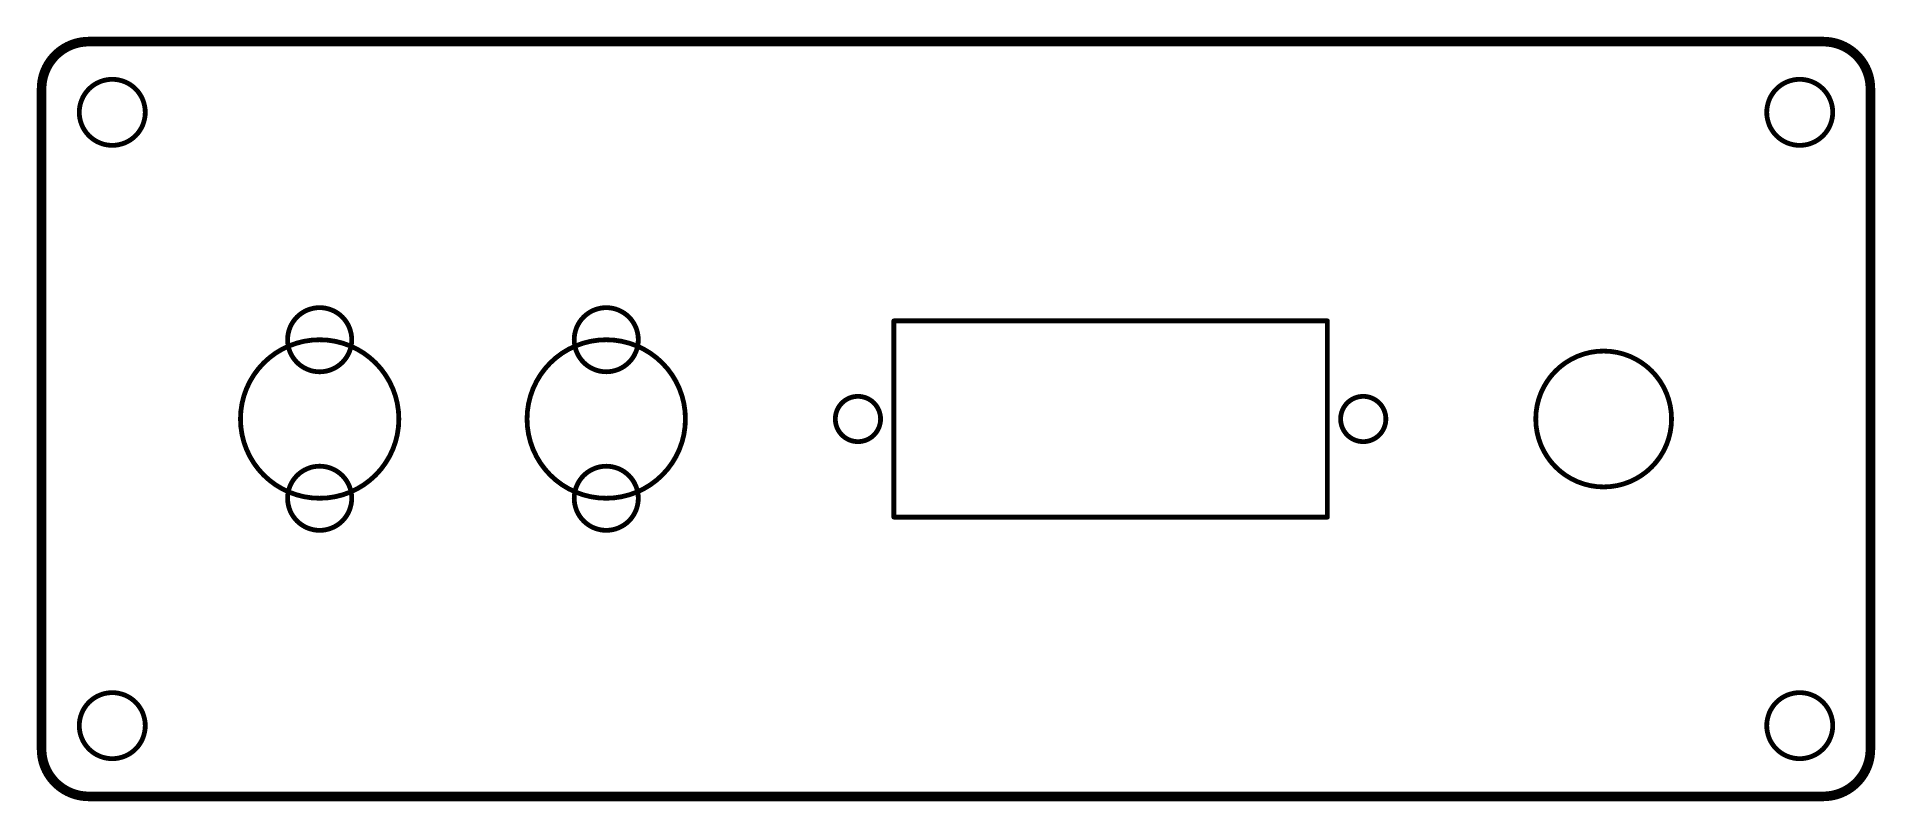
# Model space of a CAD drawing. Header units: millimetres. Extents: x -1.92 to 1.92, y -0.8 to 0.8.
import ezdxf

# ---------------------------------------------------------------- set-up
doc = ezdxf.new("R2010")
doc.units = ezdxf.units.MM
doc.header["$MEASUREMENT"] = 0
doc.layers.add('Mechanical1', color=6, linetype='Continuous')
doc.layers.add('MultiLayer', color=9, linetype='Continuous')

msp = doc.modelspace()

# ---------------------------------------------------------------- linework, layer by layer
at = {"layer": 'Mechanical1', "const_width": 0.02}
for points in [[(-1.9094, 0.689, -0.414214), (-1.811, 0.7874)], [(1.811, 0.7874, -0.414214), (1.9094, 0.689)], [(-1.811, -0.7874, -0.414214), (-1.9094, -0.689)], [(1.9094, -0.689, -0.414214), (1.811, -0.7874)]]:
    msp.add_lwpolyline(points, format="xyb", dxfattribs=at)
at = {"layer": 'Mechanical1'}
for points, const_width in [([(-1.811, 0.7874), (1.811, 0.7874)], 0.02), ([(-1.9094, -0.689), (-1.9094, 0.689)], 0.02), ([(1.9094, -0.689), (1.9094, 0.689)], 0.02), ([(-0.1299, 0.2047), (0.7756, 0.2047)], 0.01), ([(-0.1299, -0.2047), (-0.1299, 0.2047)], 0.01), ([(0.7756, -0.2047), (0.7756, 0.2047)], 0.01), ([(-0.1299, -0.2047), (0.7756, -0.2047)], 0.01), ([(-1.811, -0.7874), (1.811, -0.7874)], 0.02)]:
    msp.add_lwpolyline(points, dxfattribs=dict(at, const_width=const_width))
for points, const_width in [([(-1.816, 0.7874, 1), (-1.806, 0.7874, 1)], 0.01), ([(-1.816, 0.7874, 1), (-1.806, 0.7874, 1)], 0.01), ([(1.806, 0.7874, 1), (1.816, 0.7874, 1)], 0.01), ([(1.806, 0.7874, 1), (1.816, 0.7874, 1)], 0.01), ([(-1.9144, 0.689, 1), (-1.9044, 0.689, 1)], 0.01), ([(-1.9144, 0.689, 1), (-1.9044, 0.689, 1)], 0.01), ([(-1.6929, 0.6398, 1), (-1.8307, 0.6398, 1)], 0.01), ([(1.8307, 0.6398, 1), (1.6929, 0.6398, 1)], 0.01), ([(1.9044, 0.689, 1), (1.9144, 0.689, 1)], 0.01), ([(1.9044, 0.689, 1), (1.9144, 0.689, 1)], 0.01), ([(-1.8332, 0.6398, 1), (-1.8282, 0.6398, 1)], 0.005), ([(-1.6954, 0.6398, 1), (-1.6904, 0.6398, 1)], 0.005), ([(1.6904, 0.6398, 1), (1.6954, 0.6398, 1)], 0.005), ([(1.8282, 0.6398, 1), (1.8332, 0.6398, 1)], 0.005), ([(-1.2618, 0.1654, 1), (-1.3957, 0.1654, 1)], 0.01), ([(-0.6634, 0.1654, 1), (-0.7972, 0.1654, 1)], 0.01), ([(-0.1324, 0.2047, 1), (-0.1274, 0.2047, 1)], 0.005), ([(-0.1324, 0.2047, 1), (-0.1274, 0.2047, 1)], 0.005), ([(0.7731, 0.2047, 1), (0.7781, 0.2047, 1)], 0.005), ([(0.7731, 0.2047, 1), (0.7781, 0.2047, 1)], 0.005), ([(-1.1634, 0, 1), (-1.4941, 0, 1)], 0.01), ([(-1.3982, 0.1654, 1), (-1.3932, 0.1654, 1)], 0.005), ([(-1.2643, 0.1654, 1), (-1.2593, 0.1654, 1)], 0.005), ([(-0.565, 0, 1), (-0.8957, 0, 1)], 0.01), ([(-0.7997, 0.1654, 1), (-0.7947, 0.1654, 1)], 0.005), ([(-0.6659, 0.1654, 1), (-0.6609, 0.1654, 1)], 0.005), ([(1.4941, 0, 1), (1.2106, 0, 1)], 0.01), ([(-0.1575, 0, 1), (-0.252, 0, 1)], 0.01), ([(0.8976, 0, 1), (0.8031, 0, 1)], 0.01), ([(-1.4966, 0, 1), (-1.4916, 0, 1)], 0.005), ([(-1.1659, 0, 1), (-1.1609, 0, 1)], 0.005), ([(-0.8982, 0, 1), (-0.8932, 0, 1)], 0.005), ([(-0.5675, 0, 1), (-0.5625, 0, 1)], 0.005), ([(-0.2545, 0, 1), (-0.2495, 0, 1)], 0.005), ([(-0.16, 0, 1), (-0.155, 0, 1)], 0.005), ([(0.8006, 0, 1), (0.8056, 0, 1)], 0.005), ([(0.8951, 0, 1), (0.9001, 0, 1)], 0.005), ([(1.2081, 0, 1), (1.2131, 0, 1)], 0.005), ([(1.4916, 0, 1), (1.4966, 0, 1)], 0.005), ([(-1.2618, -0.1654, 1), (-1.3957, -0.1654, 1)], 0.01), ([(-0.6634, -0.1654, 1), (-0.7972, -0.1654, 1)], 0.01), ([(-1.3982, -0.1654, 1), (-1.3932, -0.1654, 1)], 0.005), ([(-1.2643, -0.1654, 1), (-1.2593, -0.1654, 1)], 0.005), ([(-0.7997, -0.1654, 1), (-0.7947, -0.1654, 1)], 0.005), ([(-0.6659, -0.1654, 1), (-0.6609, -0.1654, 1)], 0.005), ([(-0.1324, -0.2047, 1), (-0.1274, -0.2047, 1)], 0.005), ([(-0.1324, -0.2047, 1), (-0.1274, -0.2047, 1)], 0.005), ([(0.7731, -0.2047, 1), (0.7781, -0.2047, 1)], 0.005), ([(0.7731, -0.2047, 1), (0.7781, -0.2047, 1)], 0.005), ([(-1.6929, -0.6398, 1), (-1.8307, -0.6398, 1)], 0.01), ([(1.8307, -0.6398, 1), (1.6929, -0.6398, 1)], 0.01), ([(-1.8332, -0.6398, 1), (-1.8282, -0.6398, 1)], 0.005), ([(-1.6954, -0.6398, 1), (-1.6904, -0.6398, 1)], 0.005), ([(1.6904, -0.6398, 1), (1.6954, -0.6398, 1)], 0.005), ([(1.8282, -0.6398, 1), (1.8332, -0.6398, 1)], 0.005), ([(-1.9144, -0.689, 1), (-1.9044, -0.689, 1)], 0.01), ([(-1.9144, -0.689, 1), (-1.9044, -0.689, 1)], 0.01), ([(1.9044, -0.689, 1), (1.9144, -0.689, 1)], 0.01), ([(1.9044, -0.689, 1), (1.9144, -0.689, 1)], 0.01), ([(-1.816, -0.7874, 1), (-1.806, -0.7874, 1)], 0.01), ([(-1.816, -0.7874, 1), (-1.806, -0.7874, 1)], 0.01), ([(1.806, -0.7874, 1), (1.816, -0.7874, 1)], 0.01), ([(1.806, -0.7874, 1), (1.816, -0.7874, 1)], 0.01)]:
    msp.add_lwpolyline(points, format="xyb", close=True, dxfattribs=dict(at, const_width=const_width))
at = {"layer": 'MultiLayer'}
for p, q in [((-1.8153, 0.6837), (-1.8057, 0.6933)), ((-1.8057, 0.6933), (-1.7944, 0.7008)), ((-1.7944, 0.7008), (-1.7819, 0.706)), ((-1.7819, 0.706), (-1.7686, 0.7087)), ((-1.7686, 0.7087), (-1.7618, 0.7087)), ((-1.7618, 0.7087), (-1.755, 0.7087)), ((-1.755, 0.7087), (-1.7417, 0.706)), ((-1.7417, 0.706), (-1.7292, 0.7008)), ((-1.7292, 0.7008), (-1.7179, 0.6933)), ((-1.7179, 0.6933), (-1.7083, 0.6837)), ((1.7179, 0.6933), (1.7083, 0.6837)), ((1.7292, 0.7008), (1.7179, 0.6933)), ((1.7417, 0.706), (1.7292, 0.7008)), ((1.755, 0.7087), (1.7417, 0.706)), ((1.7618, 0.7087), (1.755, 0.7087)), ((1.7686, 0.7087), (1.7618, 0.7087)), ((1.7819, 0.706), (1.7686, 0.7087)), ((1.7944, 0.7008), (1.7819, 0.706)), ((1.8057, 0.6933), (1.7944, 0.7008)), ((1.8153, 0.6837), (1.8057, 0.6933)), ((-1.8307, 0.6465), (-1.8281, 0.6599)), ((-1.8281, 0.6599), (-1.8229, 0.6724)), ((-1.8229, 0.6724), (-1.8153, 0.6837)), ((-1.7083, 0.6837), (-1.7008, 0.6724)), ((-1.7008, 0.6724), (-1.6956, 0.6599)), ((-1.6956, 0.6599), (-1.6929, 0.6465)), ((1.6956, 0.6599), (1.6929, 0.6465)), ((1.7008, 0.6724), (1.6956, 0.6599)), ((1.7083, 0.6837), (1.7008, 0.6724)), ((1.8229, 0.6724), (1.8153, 0.6837)), ((1.8281, 0.6599), (1.8229, 0.6724)), ((1.8307, 0.6465), (1.8281, 0.6599)), ((-1.8307, 0.6398), (-1.8307, 0.6465)), ((-1.8307, 0.633), (-1.8307, 0.6398)), ((-1.8281, 0.6197), (-1.8307, 0.633)), ((-1.8229, 0.6071), (-1.8281, 0.6197)), ((-1.6956, 0.6197), (-1.7008, 0.6071)), ((-1.6929, 0.633), (-1.6956, 0.6197)), ((-1.6929, 0.6465), (-1.6929, 0.6398)), ((-1.6929, 0.6398), (-1.6929, 0.633)), ((1.6929, 0.6465), (1.6929, 0.6398)), ((1.6929, 0.6398), (1.6929, 0.6398)), ((1.6929, 0.6398), (1.6929, 0.633)), ((1.6929, 0.633), (1.6956, 0.6197)), ((1.6956, 0.6197), (1.7008, 0.6071)), ((1.8229, 0.6071), (1.8281, 0.6197)), ((1.8281, 0.6197), (1.8307, 0.633)), ((1.8307, 0.6398), (1.8307, 0.6465)), ((1.8307, 0.633), (1.8307, 0.6398)), ((-1.8153, 0.5958), (-1.8229, 0.6071)), ((-1.8057, 0.5862), (-1.8153, 0.5958)), ((-1.7944, 0.5787), (-1.8057, 0.5862)), ((-1.7819, 0.5735), (-1.7944, 0.5787)), ((-1.7292, 0.5787), (-1.7417, 0.5735)), ((-1.7179, 0.5862), (-1.7292, 0.5787)), ((-1.7083, 0.5958), (-1.7179, 0.5862)), ((-1.7008, 0.6071), (-1.7083, 0.5958)), ((1.7008, 0.6071), (1.7083, 0.5958)), ((1.7083, 0.5958), (1.7179, 0.5862)), ((1.7179, 0.5862), (1.7292, 0.5787)), ((1.7292, 0.5787), (1.7417, 0.5735)), ((1.7819, 0.5735), (1.7944, 0.5787)), ((1.7944, 0.5787), (1.8057, 0.5862)), ((1.8057, 0.5862), (1.8153, 0.5958)), ((1.8153, 0.5958), (1.8229, 0.6071)), ((-1.7686, 0.5709), (-1.7819, 0.5735)), ((-1.7618, 0.5709), (-1.7686, 0.5709)), ((-1.7618, 0.5709), (-1.7618, 0.5709)), ((-1.755, 0.5709), (-1.7618, 0.5709)), ((-1.7417, 0.5735), (-1.755, 0.5709)), ((1.7417, 0.5735), (1.755, 0.5709)), ((1.755, 0.5709), (1.7618, 0.5709)), ((1.7618, 0.5709), (1.7686, 0.5709)), ((1.7686, 0.5709), (1.7819, 0.5735)), ((-1.3483, 0.2297), (-1.3353, 0.2323)), ((-1.3353, 0.2323), (-1.3287, 0.2323)), ((-1.3287, 0.2323), (-1.3221, 0.2323)), ((-1.3221, 0.2323), (-1.3092, 0.2297)), ((-0.7369, 0.2323), (-0.7498, 0.2297)), ((-0.7303, 0.2323), (-0.7369, 0.2323)), ((-0.7237, 0.2323), (-0.7303, 0.2323)), ((-0.7108, 0.2297), (-0.7237, 0.2323)), ((-1.3931, 0.1849), (-1.3881, 0.1971)), ((-1.3881, 0.1971), (-1.3807, 0.208)), ((-1.3807, 0.208), (-1.3714, 0.2173)), ((-1.3714, 0.2173), (-1.3604, 0.2247)), ((-1.3604, 0.2247), (-1.3483, 0.2297)), ((-1.3092, 0.2297), (-1.297, 0.2247)), ((-1.297, 0.2247), (-1.2861, 0.2173)), ((-1.2861, 0.2173), (-1.2768, 0.208)), ((-1.2768, 0.208), (-1.2694, 0.1971)), ((-1.2694, 0.1971), (-1.2644, 0.1849)), ((-0.7896, 0.1971), (-0.7947, 0.1849)), ((-0.7823, 0.208), (-0.7896, 0.1971)), ((-0.773, 0.2173), (-0.7823, 0.208)), ((-0.762, 0.2247), (-0.773, 0.2173)), ((-0.7498, 0.2297), (-0.762, 0.2247)), ((-0.6986, 0.2247), (-0.7108, 0.2297)), ((-0.6877, 0.2173), (-0.6986, 0.2247)), ((-0.6783, 0.208), (-0.6877, 0.2173)), ((-0.671, 0.1971), (-0.6783, 0.208)), ((-0.666, 0.1849), (-0.671, 0.1971)), ((-0.1299, 0.2047), (-0.1299, -0.2047)), ((0.7756, 0.2047), (-0.1299, 0.2047)), ((0.7756, -0.2047), (0.7756, 0.2047)), ((-1.402, 0.1486), (-1.382, 0.1569)), ((-1.3957, 0.1719), (-1.3931, 0.1849)), ((-1.3957, 0.1654), (-1.3957, 0.1719)), ((-1.3957, 0.1588), (-1.3957, 0.1654)), ((-1.3931, 0.1458), (-1.3957, 0.1588)), ((-1.382, 0.1569), (-1.3611, 0.1625)), ((-1.3611, 0.1625), (-1.3396, 0.1654)), ((-1.3396, 0.1654), (-1.3287, 0.1654)), ((-1.3287, 0.1654), (-1.3179, 0.1654)), ((-1.3179, 0.1654), (-1.2964, 0.1625)), ((-1.2964, 0.1625), (-1.2755, 0.1569)), ((-1.2755, 0.1569), (-1.2554, 0.1486)), ((-1.2644, 0.1849), (-1.2618, 0.1719)), ((-1.2618, 0.1588), (-1.2644, 0.1458)), ((-1.2618, 0.1719), (-1.2618, 0.1654)), ((-1.2618, 0.1654), (-1.2618, 0.1588)), ((-0.7836, 0.1569), (-0.8036, 0.1486)), ((-0.7947, 0.1849), (-0.7972, 0.1719)), ((-0.7972, 0.1719), (-0.7972, 0.1654)), ((-0.7972, 0.1654), (-0.7972, 0.1654)), ((-0.7972, 0.1654), (-0.7972, 0.1588)), ((-0.7972, 0.1588), (-0.7947, 0.1458)), ((-0.7626, 0.1625), (-0.7836, 0.1569)), ((-0.7412, 0.1654), (-0.7626, 0.1625)), ((-0.7303, 0.1654), (-0.7412, 0.1654)), ((-0.7195, 0.1654), (-0.7303, 0.1654)), ((-0.698, 0.1625), (-0.7195, 0.1654)), ((-0.677, 0.1569), (-0.698, 0.1625)), ((-0.657, 0.1486), (-0.677, 0.1569)), ((-0.6634, 0.1719), (-0.666, 0.1849)), ((-0.666, 0.1458), (-0.6634, 0.1588)), ((-0.6634, 0.1654), (-0.6634, 0.1719)), ((-0.6634, 0.1588), (-0.6634, 0.1654)), ((-1.4533, 0.1093), (-1.438, 0.1246)), ((-1.438, 0.1246), (-1.4208, 0.1378)), ((-1.4208, 0.1378), (-1.402, 0.1486)), ((-1.3881, 0.1337), (-1.3931, 0.1458)), ((-1.3807, 0.1227), (-1.3881, 0.1337)), ((-1.3714, 0.1134), (-1.3807, 0.1227)), ((-1.2768, 0.1227), (-1.2861, 0.1134)), ((-1.2694, 0.1337), (-1.2768, 0.1227)), ((-1.2644, 0.1458), (-1.2694, 0.1337)), ((-1.2554, 0.1486), (-1.2367, 0.1378)), ((-1.2367, 0.1378), (-1.2195, 0.1246)), ((-1.2195, 0.1246), (-1.2042, 0.1093)), ((-0.8396, 0.1246), (-0.8549, 0.1093)), ((-0.8224, 0.1378), (-0.8396, 0.1246)), ((-0.8036, 0.1486), (-0.8224, 0.1378)), ((-0.7947, 0.1458), (-0.7896, 0.1337)), ((-0.7896, 0.1337), (-0.7823, 0.1227)), ((-0.7823, 0.1227), (-0.773, 0.1134)), ((-0.6877, 0.1134), (-0.6783, 0.1227)), ((-0.6783, 0.1227), (-0.671, 0.1337)), ((-0.671, 0.1337), (-0.666, 0.1458)), ((-0.6383, 0.1378), (-0.657, 0.1486)), ((-0.6211, 0.1246), (-0.6383, 0.1378)), ((-0.6057, 0.1093), (-0.6211, 0.1246)), ((1.2735, 0.1181), (1.2587, 0.1068)), ((1.2895, 0.1274), (1.2735, 0.1181)), ((1.3067, 0.1345), (1.2895, 0.1274)), ((1.3247, 0.1393), (1.3067, 0.1345)), ((1.3431, 0.1417), (1.3247, 0.1393)), ((1.3524, 0.1417), (1.3431, 0.1417)), ((1.3617, 0.1417), (1.3524, 0.1417)), ((1.3801, 0.1393), (1.3617, 0.1417)), ((1.398, 0.1345), (1.3801, 0.1393)), ((1.4152, 0.1274), (1.398, 0.1345)), ((1.4313, 0.1181), (1.4152, 0.1274)), ((1.446, 0.1068), (1.4313, 0.1181)), ((-1.4774, 0.0733), (-1.4665, 0.0921)), ((-1.4665, 0.0921), (-1.4533, 0.1093)), ((-1.3604, 0.106), (-1.3714, 0.1134)), ((-1.3483, 0.101), (-1.3604, 0.106)), ((-1.3353, 0.0984), (-1.3483, 0.101)), ((-1.3287, 0.0984), (-1.3353, 0.0984)), ((-1.3287, 0.0984), (-1.3287, 0.0984)), ((-1.3221, 0.0984), (-1.3287, 0.0984)), ((-1.3092, 0.101), (-1.3221, 0.0984)), ((-1.297, 0.106), (-1.3092, 0.101)), ((-1.2861, 0.1134), (-1.297, 0.106)), ((-1.2042, 0.1093), (-1.191, 0.0921)), ((-1.191, 0.0921), (-1.1801, 0.0733)), ((-0.8681, 0.0921), (-0.8789, 0.0733)), ((-0.8549, 0.1093), (-0.8681, 0.0921)), ((-0.773, 0.1134), (-0.762, 0.106)), ((-0.762, 0.106), (-0.7498, 0.101)), ((-0.7498, 0.101), (-0.7369, 0.0984)), ((-0.7369, 0.0984), (-0.7303, 0.0984)), ((-0.7303, 0.0984), (-0.7237, 0.0984)), ((-0.7237, 0.0984), (-0.7108, 0.101)), ((-0.7108, 0.101), (-0.6986, 0.106)), ((-0.6986, 0.106), (-0.6877, 0.1134)), ((-0.5925, 0.0921), (-0.6057, 0.1093)), ((-0.5817, 0.0733), (-0.5925, 0.0921)), ((1.2343, 0.0789), (1.225, 0.0628)), ((1.2456, 0.0937), (1.2343, 0.0789)), ((1.2587, 0.1068), (1.2456, 0.0937)), ((1.4592, 0.0937), (1.446, 0.1068)), ((1.4705, 0.0789), (1.4592, 0.0937)), ((1.4798, 0.0628), (1.4705, 0.0789)), ((-1.4913, 0.0323), (-1.4857, 0.0533)), ((-1.4857, 0.0533), (-1.4774, 0.0733)), ((-1.1801, 0.0733), (-1.1718, 0.0533)), ((-1.1718, 0.0533), (-1.1662, 0.0323)), ((-0.8872, 0.0533), (-0.8928, 0.0323)), ((-0.8789, 0.0733), (-0.8872, 0.0533)), ((-0.5734, 0.0533), (-0.5817, 0.0733)), ((-0.5678, 0.0323), (-0.5734, 0.0533)), ((-0.2271, 0.0419), (-0.2348, 0.0367)), ((-0.2185, 0.0454), (-0.2271, 0.0419)), ((-0.2094, 0.0472), (-0.2185, 0.0454)), ((-0.2047, 0.0472), (-0.2094, 0.0472)), ((-0.2001, 0.0472), (-0.2047, 0.0472)), ((-0.1909, 0.0454), (-0.2001, 0.0472)), ((-0.1823, 0.0419), (-0.1909, 0.0454)), ((-0.1746, 0.0367), (-0.1823, 0.0419)), ((0.828, 0.0419), (0.8203, 0.0367)), ((0.8366, 0.0454), (0.828, 0.0419)), ((0.8457, 0.0472), (0.8366, 0.0454)), ((0.8504, 0.0472), (0.8457, 0.0472)), ((0.855, 0.0472), (0.8504, 0.0472)), ((0.8642, 0.0454), (0.855, 0.0472)), ((0.8728, 0.0419), (0.8642, 0.0454)), ((0.8805, 0.0367), (0.8728, 0.0419)), ((1.2179, 0.0457), (1.2131, 0.0277)), ((1.225, 0.0628), (1.2179, 0.0457)), ((1.4869, 0.0457), (1.4798, 0.0628)), ((1.4917, 0.0277), (1.4869, 0.0457)), ((-1.4941, 0.0108), (-1.4913, 0.0323)), ((-1.4941, 0), (-1.4941, 0.0108)), ((-1.4941, -0.0108), (-1.4941, 0)), ((-1.1662, 0.0323), (-1.1634, 0.0108)), ((-1.1634, 0.0108), (-1.1634, 0)), ((-1.1634, 0), (-1.1634, -0.0108)), ((-0.8928, 0.0323), (-0.8957, 0.0108)), ((-0.8957, 0.0108), (-0.8957, 0)), ((-0.8957, 0), (-0.8957, 0)), ((-0.8957, 0), (-0.8957, -0.0108)), ((-0.565, 0.0108), (-0.5678, 0.0323)), ((-0.565, 0), (-0.565, 0.0108)), ((-0.565, -0.0108), (-0.565, 0)), ((-0.2502, 0.0138), (-0.252, 0.0047)), ((-0.252, 0.0047), (-0.252, 0)), ((-0.252, 0), (-0.252, 0)), ((-0.252, 0), (-0.252, -0.0047)), ((-0.2466, 0.0224), (-0.2502, 0.0138)), ((-0.2414, 0.0301), (-0.2466, 0.0224)), ((-0.2348, 0.0367), (-0.2414, 0.0301)), ((-0.168, 0.0301), (-0.1746, 0.0367)), ((-0.1629, 0.0224), (-0.168, 0.0301)), ((-0.1593, 0.0138), (-0.1629, 0.0224)), ((-0.1575, 0.0047), (-0.1593, 0.0138)), ((-0.1575, 0), (-0.1575, 0.0047)), ((-0.1575, -0.0047), (-0.1575, 0)), ((0.805, 0.0138), (0.8031, 0.0047)), ((0.8031, 0.0047), (0.8031, 0)), ((0.8031, 0), (0.8031, 0)), ((0.8031, 0), (0.8031, -0.0047)), ((0.8085, 0.0224), (0.805, 0.0138)), ((0.8137, 0.0301), (0.8085, 0.0224)), ((0.8203, 0.0367), (0.8137, 0.0301)), ((0.8871, 0.0301), (0.8805, 0.0367)), ((0.8923, 0.0224), (0.8871, 0.0301)), ((0.8958, 0.0138), (0.8923, 0.0224)), ((0.8976, 0.0047), (0.8958, 0.0138)), ((0.8976, 0), (0.8976, 0.0047)), ((0.8976, -0.0047), (0.8976, 0)), ((1.2131, 0.0277), (1.2106, 0.0093)), ((1.2106, 0.0093), (1.2106, 0)), ((1.2106, 0), (1.2106, 0)), ((1.2106, 0), (1.2106, -0.0093)), ((1.4941, 0.0093), (1.4917, 0.0277)), ((1.4941, 0), (1.4941, 0.0093)), ((1.4941, -0.0093), (1.4941, 0)), ((-1.4913, -0.0323), (-1.4941, -0.0108)), ((-1.4857, -0.0533), (-1.4913, -0.0323)), ((-1.1662, -0.0323), (-1.1718, -0.0533)), ((-1.1634, -0.0108), (-1.1662, -0.0323)), ((-0.8957, -0.0108), (-0.8928, -0.0323)), ((-0.8928, -0.0323), (-0.8872, -0.0533)), ((-0.5734, -0.0533), (-0.5678, -0.0323)), ((-0.5678, -0.0323), (-0.565, -0.0108)), ((-0.252, -0.0047), (-0.2502, -0.0138)), ((-0.2502, -0.0138), (-0.2466, -0.0224)), ((-0.2466, -0.0224), (-0.2414, -0.0301)), ((-0.2414, -0.0301), (-0.2348, -0.0367)), ((-0.2348, -0.0367), (-0.2271, -0.0419)), ((-0.1823, -0.0419), (-0.1746, -0.0367)), ((-0.1746, -0.0367), (-0.168, -0.0301)), ((-0.168, -0.0301), (-0.1629, -0.0224)), ((-0.1629, -0.0224), (-0.1593, -0.0138)), ((-0.1593, -0.0138), (-0.1575, -0.0047)), ((0.8031, -0.0047), (0.805, -0.0138)), ((0.805, -0.0138), (0.8085, -0.0224)), ((0.8085, -0.0224), (0.8137, -0.0301)), ((0.8137, -0.0301), (0.8203, -0.0367)), ((0.8203, -0.0367), (0.828, -0.0419)), ((0.8728, -0.0419), (0.8805, -0.0367)), ((0.8805, -0.0367), (0.8871, -0.0301)), ((0.8871, -0.0301), (0.8923, -0.0224)), ((0.8923, -0.0224), (0.8958, -0.0138)), ((0.8958, -0.0138), (0.8976, -0.0047)), ((1.2106, -0.0093), (1.2131, -0.0277)), ((1.2131, -0.0277), (1.2179, -0.0457)), ((1.4869, -0.0457), (1.4917, -0.0277)), ((1.4917, -0.0277), (1.4941, -0.0093)), ((-1.4774, -0.0733), (-1.4857, -0.0533)), ((-1.4665, -0.0921), (-1.4774, -0.0733)), ((-1.1801, -0.0733), (-1.191, -0.0921)), ((-1.1718, -0.0533), (-1.1801, -0.0733)), ((-0.8872, -0.0533), (-0.8789, -0.0733)), ((-0.8789, -0.0733), (-0.8681, -0.0921)), ((-0.5925, -0.0921), (-0.5817, -0.0733)), ((-0.5817, -0.0733), (-0.5734, -0.0533)), ((-0.2271, -0.0419), (-0.2185, -0.0454)), ((-0.2185, -0.0454), (-0.2094, -0.0472)), ((-0.2094, -0.0472), (-0.2047, -0.0472)), ((-0.2047, -0.0472), (-0.2001, -0.0472)), ((-0.2001, -0.0472), (-0.1909, -0.0454)), ((-0.1909, -0.0454), (-0.1823, -0.0419)), ((0.828, -0.0419), (0.8366, -0.0454)), ((0.8366, -0.0454), (0.8457, -0.0472)), ((0.8457, -0.0472), (0.8504, -0.0472)), ((0.8504, -0.0472), (0.855, -0.0472)), ((0.855, -0.0472), (0.8642, -0.0454)), ((0.8642, -0.0454), (0.8728, -0.0419)), ((1.2179, -0.0457), (1.225, -0.0628)), ((1.225, -0.0628), (1.2343, -0.0789)), ((1.4705, -0.0789), (1.4798, -0.0628)), ((1.4798, -0.0628), (1.4869, -0.0457)), ((-1.4533, -0.1093), (-1.4665, -0.0921)), ((-1.438, -0.1246), (-1.4533, -0.1093)), ((-1.3714, -0.1134), (-1.3807, -0.1227)), ((-1.3604, -0.106), (-1.3714, -0.1134)), ((-1.3483, -0.101), (-1.3604, -0.106)), ((-1.3353, -0.0984), (-1.3483, -0.101)), ((-1.3287, -0.0984), (-1.3353, -0.0984)), ((-1.3221, -0.0984), (-1.3287, -0.0984)), ((-1.3092, -0.101), (-1.3221, -0.0984)), ((-1.297, -0.106), (-1.3092, -0.101)), ((-1.2861, -0.1134), (-1.297, -0.106)), ((-1.2768, -0.1227), (-1.2861, -0.1134)), ((-1.2042, -0.1093), (-1.2195, -0.1246)), ((-1.191, -0.0921), (-1.2042, -0.1093)), ((-0.8681, -0.0921), (-0.8549, -0.1093)), ((-0.8549, -0.1093), (-0.8396, -0.1246)), ((-0.773, -0.1134), (-0.7823, -0.1227)), ((-0.762, -0.106), (-0.773, -0.1134)), ((-0.7498, -0.101), (-0.762, -0.106)), ((-0.7369, -0.0984), (-0.7498, -0.101)), ((-0.7303, -0.0984), (-0.7369, -0.0984)), ((-0.7237, -0.0984), (-0.7303, -0.0984)), ((-0.7108, -0.101), (-0.7237, -0.0984)), ((-0.6986, -0.106), (-0.7108, -0.101)), ((-0.6877, -0.1134), (-0.6986, -0.106)), ((-0.6783, -0.1227), (-0.6877, -0.1134)), ((-0.6211, -0.1246), (-0.6057, -0.1093)), ((-0.6057, -0.1093), (-0.5925, -0.0921)), ((1.2343, -0.0789), (1.2456, -0.0937)), ((1.2456, -0.0937), (1.2587, -0.1068)), ((1.2587, -0.1068), (1.2735, -0.1181)), ((1.4313, -0.1181), (1.446, -0.1068)), ((1.446, -0.1068), (1.4592, -0.0937)), ((1.4592, -0.0937), (1.4705, -0.0789)), ((-1.4208, -0.1378), (-1.438, -0.1246)), ((-1.402, -0.1486), (-1.4208, -0.1378)), ((-1.382, -0.1569), (-1.402, -0.1486)), ((-1.3931, -0.1458), (-1.3957, -0.1588)), ((-1.3881, -0.1337), (-1.3931, -0.1458)), ((-1.3807, -0.1227), (-1.3881, -0.1337)), ((-1.2694, -0.1337), (-1.2768, -0.1227)), ((-1.2554, -0.1486), (-1.2755, -0.1569)), ((-1.2644, -0.1458), (-1.2694, -0.1337)), ((-1.2618, -0.1588), (-1.2644, -0.1458)), ((-1.2367, -0.1378), (-1.2554, -0.1486)), ((-1.2195, -0.1246), (-1.2367, -0.1378)), ((-0.8396, -0.1246), (-0.8224, -0.1378)), ((-0.8224, -0.1378), (-0.8036, -0.1486)), ((-0.8036, -0.1486), (-0.7836, -0.1569)), ((-0.7947, -0.1458), (-0.7972, -0.1588)), ((-0.7896, -0.1337), (-0.7947, -0.1458)), ((-0.7823, -0.1227), (-0.7896, -0.1337)), ((-0.671, -0.1337), (-0.6783, -0.1227)), ((-0.677, -0.1569), (-0.657, -0.1486)), ((-0.666, -0.1458), (-0.671, -0.1337)), ((-0.6634, -0.1588), (-0.666, -0.1458)), ((-0.657, -0.1486), (-0.6383, -0.1378)), ((-0.6383, -0.1378), (-0.6211, -0.1246)), ((1.2735, -0.1181), (1.2895, -0.1274)), ((1.2895, -0.1274), (1.3067, -0.1345)), ((1.3067, -0.1345), (1.3247, -0.1393)), ((1.3247, -0.1393), (1.3431, -0.1417)), ((1.3431, -0.1417), (1.3524, -0.1417)), ((1.3524, -0.1417), (1.3617, -0.1417)), ((1.3617, -0.1417), (1.3801, -0.1393)), ((1.3801, -0.1393), (1.398, -0.1345)), ((1.398, -0.1345), (1.4152, -0.1274)), ((1.4152, -0.1274), (1.4313, -0.1181)), ((-1.3957, -0.1588), (-1.3957, -0.1654)), ((-1.3957, -0.1654), (-1.3957, -0.1654)), ((-1.3957, -0.1654), (-1.3957, -0.1719)), ((-1.3957, -0.1719), (-1.3931, -0.1849)), ((-1.3931, -0.1849), (-1.3881, -0.1971)), ((-1.3611, -0.1625), (-1.382, -0.1569)), ((-1.3396, -0.1654), (-1.3611, -0.1625)), ((-1.3287, -0.1654), (-1.3396, -0.1654)), ((-1.3287, -0.1654), (-1.3287, -0.1654)), ((-1.3179, -0.1654), (-1.3287, -0.1654)), ((-1.2964, -0.1625), (-1.3179, -0.1654)), ((-1.2755, -0.1569), (-1.2964, -0.1625)), ((-1.2694, -0.1971), (-1.2644, -0.1849)), ((-1.2644, -0.1849), (-1.2618, -0.1719)), ((-1.2618, -0.1654), (-1.2618, -0.1588)), ((-1.2618, -0.1719), (-1.2618, -0.1654)), ((-0.7972, -0.1588), (-0.7972, -0.1654)), ((-0.7972, -0.1654), (-0.7972, -0.1654)), ((-0.7972, -0.1654), (-0.7972, -0.1719)), ((-0.7972, -0.1719), (-0.7947, -0.1849)), ((-0.7947, -0.1849), (-0.7896, -0.1971)), ((-0.7836, -0.1569), (-0.7626, -0.1625)), ((-0.7626, -0.1625), (-0.7412, -0.1654)), ((-0.7412, -0.1654), (-0.7303, -0.1654)), ((-0.7303, -0.1654), (-0.7195, -0.1654)), ((-0.7195, -0.1654), (-0.698, -0.1625)), ((-0.698, -0.1625), (-0.677, -0.1569)), ((-0.671, -0.1971), (-0.666, -0.1849)), ((-0.666, -0.1849), (-0.6634, -0.1719)), ((-0.6634, -0.1654), (-0.6634, -0.1588)), ((-0.6634, -0.1719), (-0.6634, -0.1654)), ((-1.3881, -0.1971), (-1.3807, -0.208)), ((-1.3807, -0.208), (-1.3714, -0.2173)), ((-1.3714, -0.2173), (-1.3604, -0.2247)), ((-1.3604, -0.2247), (-1.3483, -0.2297)), ((-1.3483, -0.2297), (-1.3353, -0.2323)), ((-1.3221, -0.2323), (-1.3092, -0.2297)), ((-1.3092, -0.2297), (-1.297, -0.2247)), ((-1.297, -0.2247), (-1.2861, -0.2173)), ((-1.2861, -0.2173), (-1.2768, -0.208)), ((-1.2768, -0.208), (-1.2694, -0.1971)), ((-0.7896, -0.1971), (-0.7823, -0.208)), ((-0.7823, -0.208), (-0.773, -0.2173)), ((-0.773, -0.2173), (-0.762, -0.2247)), ((-0.762, -0.2247), (-0.7498, -0.2297)), ((-0.7498, -0.2297), (-0.7369, -0.2323)), ((-0.7237, -0.2323), (-0.7108, -0.2297)), ((-0.7108, -0.2297), (-0.6986, -0.2247)), ((-0.6986, -0.2247), (-0.6877, -0.2173)), ((-0.6877, -0.2173), (-0.6783, -0.208)), ((-0.6783, -0.208), (-0.671, -0.1971)), ((-0.1299, -0.2047), (0.7756, -0.2047)), ((-1.3353, -0.2323), (-1.3287, -0.2323)), ((-1.3287, -0.2323), (-1.3221, -0.2323)), ((-0.7369, -0.2323), (-0.7303, -0.2323)), ((-0.7303, -0.2323), (-0.7237, -0.2323)), ((-1.7819, -0.5735), (-1.7944, -0.5787)), ((-1.7686, -0.5709), (-1.7819, -0.5735)), ((-1.7618, -0.5709), (-1.7686, -0.5709)), ((-1.755, -0.5709), (-1.7618, -0.5709)), ((-1.7417, -0.5735), (-1.755, -0.5709)), ((-1.7292, -0.5787), (-1.7417, -0.5735)), ((1.7417, -0.5735), (1.7292, -0.5787)), ((1.755, -0.5709), (1.7417, -0.5735)), ((1.7618, -0.5709), (1.755, -0.5709)), ((1.7686, -0.5709), (1.7618, -0.5709)), ((1.7819, -0.5735), (1.7686, -0.5709)), ((1.7944, -0.5787), (1.7819, -0.5735)), ((-1.8229, -0.6071), (-1.8281, -0.6197)), ((-1.8153, -0.5958), (-1.8229, -0.6071)), ((-1.8057, -0.5862), (-1.8153, -0.5958)), ((-1.7944, -0.5787), (-1.8057, -0.5862)), ((-1.7179, -0.5862), (-1.7292, -0.5787)), ((-1.7083, -0.5958), (-1.7179, -0.5862)), ((-1.7008, -0.6071), (-1.7083, -0.5958)), ((-1.6956, -0.6197), (-1.7008, -0.6071)), ((1.7008, -0.6071), (1.6956, -0.6197)), ((1.7083, -0.5958), (1.7008, -0.6071)), ((1.7179, -0.5862), (1.7083, -0.5958)), ((1.7292, -0.5787), (1.7179, -0.5862)), ((1.8057, -0.5862), (1.7944, -0.5787)), ((1.8153, -0.5958), (1.8057, -0.5862)), ((1.8229, -0.6071), (1.8153, -0.5958)), ((1.8281, -0.6197), (1.8229, -0.6071)), ((-1.8281, -0.6197), (-1.8307, -0.633)), ((-1.8307, -0.633), (-1.8307, -0.6398)), ((-1.8307, -0.6398), (-1.8307, -0.6398)), ((-1.8307, -0.6398), (-1.8307, -0.6465)), ((-1.8307, -0.6465), (-1.8281, -0.6599)), ((-1.6929, -0.633), (-1.6956, -0.6197)), ((-1.6956, -0.6599), (-1.6929, -0.6465)), ((-1.6929, -0.6398), (-1.6929, -0.633)), ((-1.6929, -0.6465), (-1.6929, -0.6398)), ((1.6956, -0.6197), (1.6929, -0.633)), ((1.6929, -0.633), (1.6929, -0.6398)), ((1.6929, -0.6398), (1.6929, -0.6398)), ((1.6929, -0.6398), (1.6929, -0.6465)), ((1.6929, -0.6465), (1.6956, -0.6599)), ((1.8307, -0.633), (1.8281, -0.6197)), ((1.8281, -0.6599), (1.8307, -0.6465)), ((1.8307, -0.6398), (1.8307, -0.633)), ((1.8307, -0.6465), (1.8307, -0.6398)), ((-1.8281, -0.6599), (-1.8229, -0.6724)), ((-1.8229, -0.6724), (-1.8153, -0.6837)), ((-1.8153, -0.6837), (-1.8057, -0.6933)), ((-1.7179, -0.6933), (-1.7083, -0.6837)), ((-1.7083, -0.6837), (-1.7008, -0.6724)), ((-1.7008, -0.6724), (-1.6956, -0.6599)), ((1.6956, -0.6599), (1.7008, -0.6724)), ((1.7008, -0.6724), (1.7083, -0.6837)), ((1.7083, -0.6837), (1.7179, -0.6933)), ((1.8057, -0.6933), (1.8153, -0.6837)), ((1.8153, -0.6837), (1.8229, -0.6724)), ((1.8229, -0.6724), (1.8281, -0.6599)), ((-1.8057, -0.6933), (-1.7944, -0.7008)), ((-1.7944, -0.7008), (-1.7819, -0.706)), ((-1.7819, -0.706), (-1.7686, -0.7087)), ((-1.7686, -0.7087), (-1.7618, -0.7087)), ((-1.7618, -0.7087), (-1.755, -0.7087)), ((-1.755, -0.7087), (-1.7417, -0.706)), ((-1.7417, -0.706), (-1.7292, -0.7008)), ((-1.7292, -0.7008), (-1.7179, -0.6933)), ((1.7179, -0.6933), (1.7292, -0.7008)), ((1.7292, -0.7008), (1.7417, -0.706)), ((1.7417, -0.706), (1.755, -0.7087)), ((1.755, -0.7087), (1.7618, -0.7087)), ((1.7618, -0.7087), (1.7686, -0.7087)), ((1.7686, -0.7087), (1.7819, -0.706)), ((1.7819, -0.706), (1.7944, -0.7008)), ((1.7944, -0.7008), (1.8057, -0.6933))]:
    msp.add_line(p, q, dxfattribs=at)

doc.saveas('drawing.dxf')
